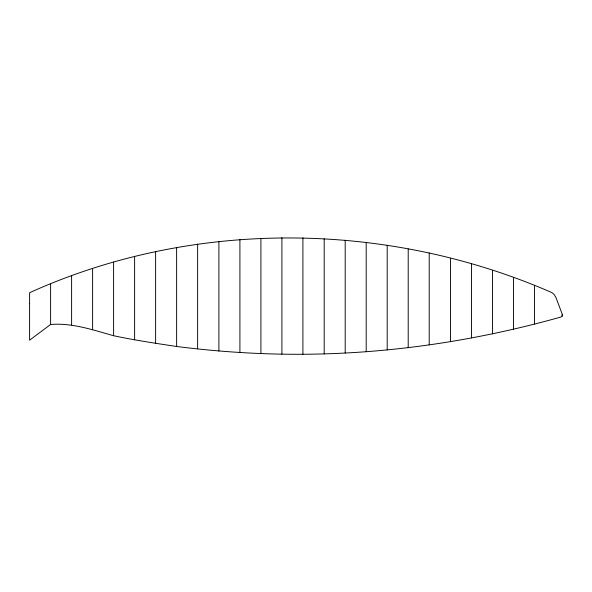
<?xml version="1.0" encoding="UTF-8"?>
<svg xmlns="http://www.w3.org/2000/svg" width="592" height="592" viewBox="0 0 592 592"><rect width="100%" height="100%" fill="white"/><g stroke="black" fill="none" stroke-linecap="round" stroke-linejoin="round"><path stroke-width="0.89" d="M29.6 303.393L29.6 340.193L50.601 324.468C72.328 322.729 93.003 329.981 113.612 335.723C134.465 340.171 155.555 343.293 176.623 346.49C218.507 351.759 260.695 354.541 302.912 354.268C390.113 353.75 477.026 340.607 560.927 317.023L562.215 316.017L562.319 314.426L555.969 297.576L554.223 294.661A10.064 9.724 0 0 0 550.301 291.893C386.317 220.89 192.992 218.796 29.6 292.707L29.6 303.555M562.215 316.017L562.319 314.426L562.326 315.765M534.495 285.692L534.495 324.039M513.493 277.345L513.493 329.122M492.492 270.514L492.492 333.851M471.484 263.721L471.484 337.906M450.482 258.334L450.482 341.769M429.207 252.984L429.207 344.847M408.206 248.98L408.206 347.741M387.198 245.192L387.198 349.865M366.196 242.491L366.196 351.752M345.195 240.167L345.195 353.002M324.194 238.739L324.194 353.89M302.912 237.873L302.912 354.268M281.91 237.732L281.91 354.134M260.909 238.354L260.909 353.624M239.908 239.486L239.908 352.469M218.899 241.603L218.899 351.063M197.624 244.089L197.624 348.843M176.623 247.73L176.623 346.49M155.622 251.548L155.622 343.279M134.613 256.758L134.613 339.86M113.612 262.019L113.612 335.723M92.611 268.842L92.611 329.788M71.61 275.687L71.61 324.867M50.601 284.182L50.601 324.468"/></g></svg>
